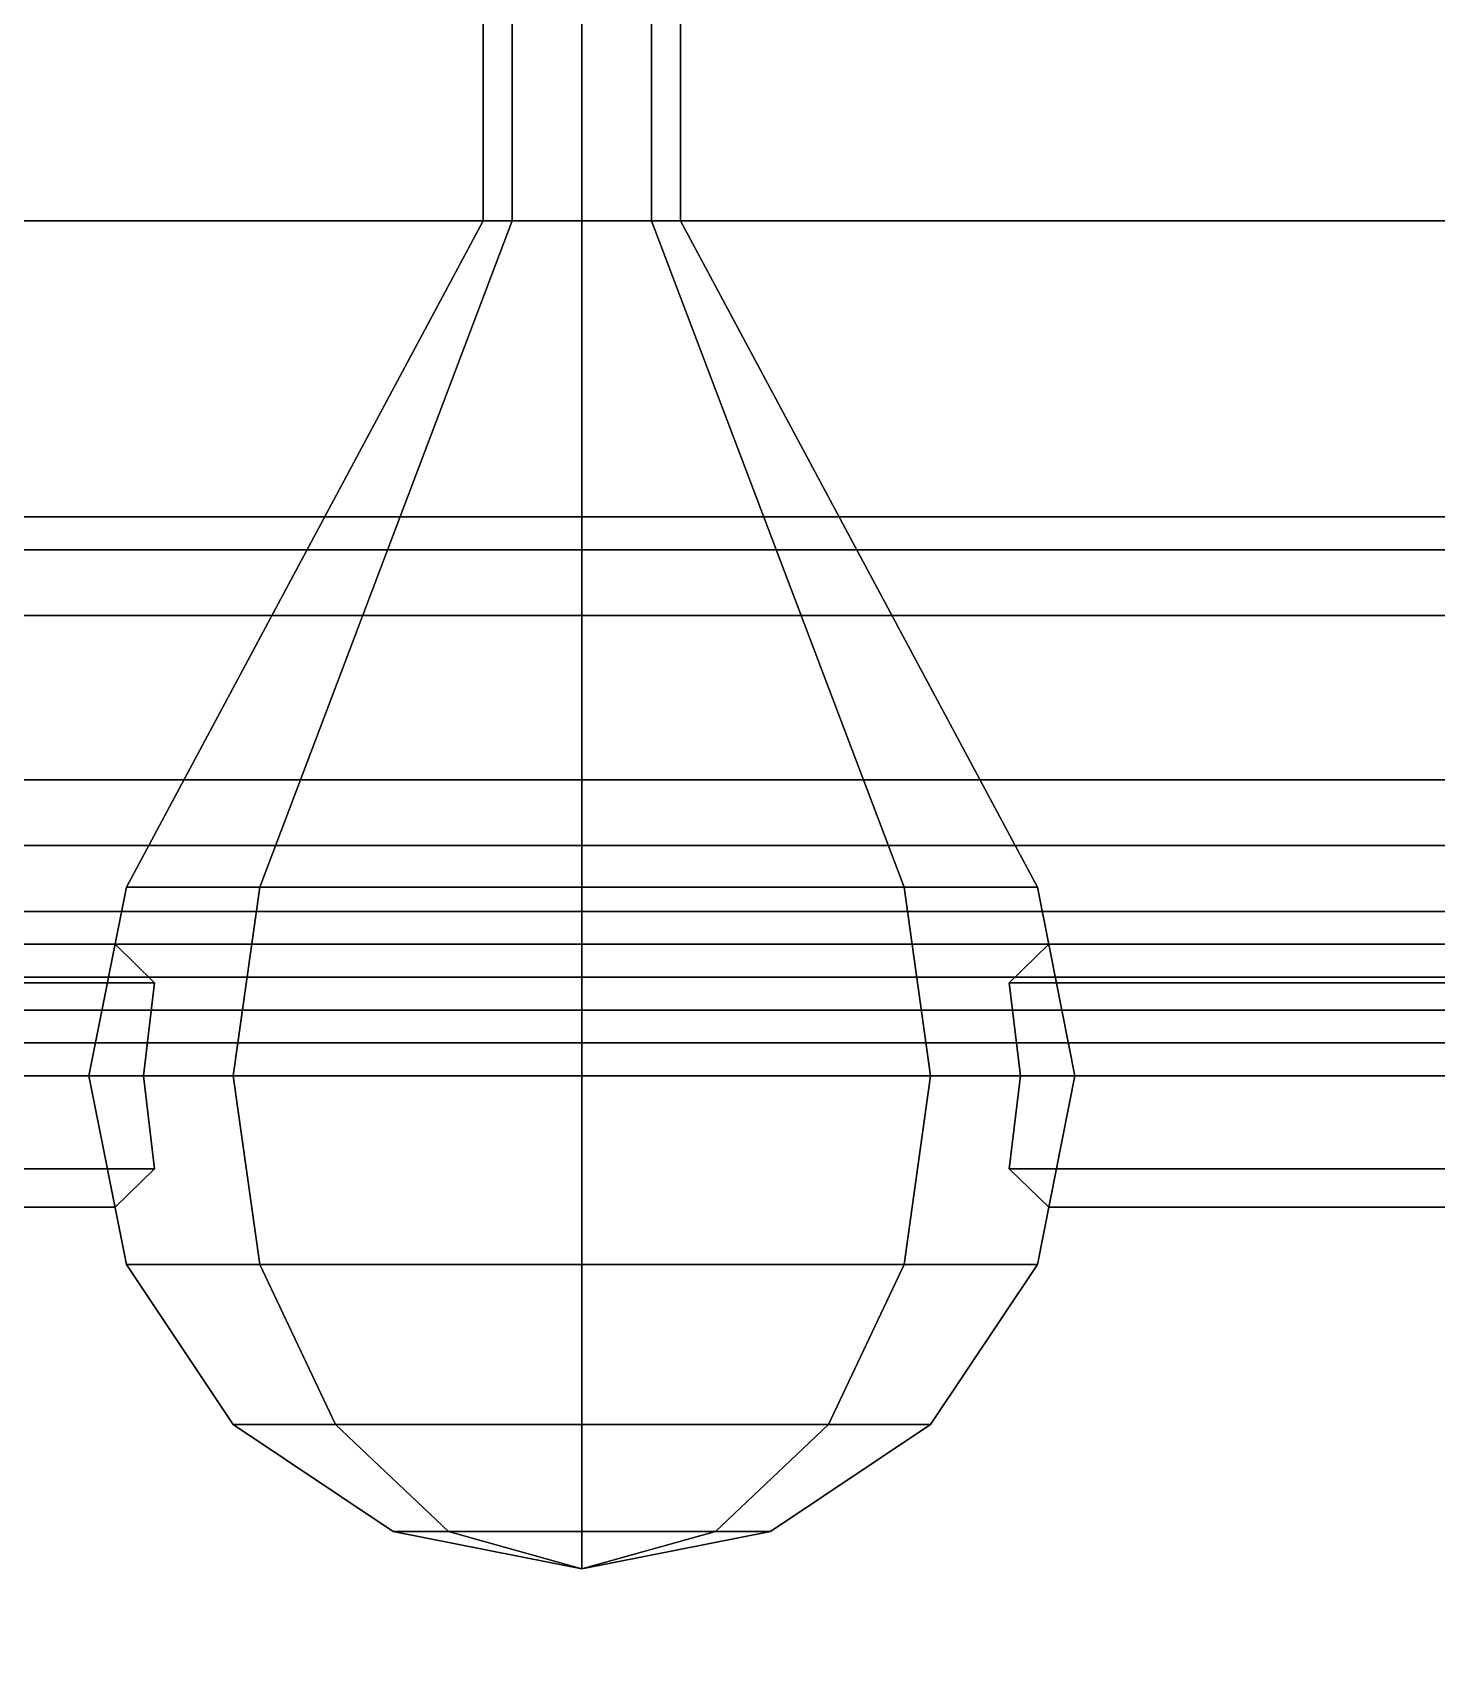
# Model space of a CAD drawing. Header units: millimetres. Extents: x -0.9 to 1, y -2.1 to 9.
# Drawn here: x -0.1671 to 0.2599, y -0.5796 to -0.0827 of the extents above; entities that cross this region are included whole.
import ezdxf

# ---------------------------------------------------------------- set-up
doc = ezdxf.new("R2010")
doc.units = ezdxf.units.MM
for name, color, linetype in [('cargo_platform', 3, 'Continuous'), ('frame', 5, 'Continuous'), ('tent', 4, 'Continuous')]:
    doc.layers.add(name, color=color, linetype=linetype)

msp = doc.modelspace()

# ---------------------------------------------------------------- linework, layer by layer
for points in [[(-0.67519, 0.01, 0.88), (-0.73, -0.14, 0.865), (0.73, -0.14, 0.865), (0.67519, 0.01, 0.88)], [(-0.73, -0.14, 0.76), (-0.75045, -0.23, 0.79), (0.75045, -0.23, 0.79), (0.73, -0.14, 0.76)], [(-0.73, -0.14, 0.865), (-0.73, -0.24, 0.86), (0.73, -0.24, 0.86), (0.73, -0.14, 0.865)], [(-0.75045, -0.23, 0.79), (-0.77773, -0.35, 0.8), (0.77773, -0.35, 0.8), (0.75045, -0.23, 0.79)], [(0.73, -0.24, 1.37), (0.73, -0.24, 0.86), (-0.73, -0.24, 0.86), (-0.73, -0.24, 1.37)], [(0.73, -0.26, 1.42), (0.73, -0.24, 1.37), (-0.73, -0.24, 1.37), (-0.73, -0.26, 1.42)], [(-0.73, -0.26, 1.42), (-0.73, -0.31, 1.42), (0.73, -0.31, 1.42), (0.73, -0.26, 1.42)], [(-0.73, -0.31, 1.42), (-0.73, -0.33, 1.39), (0.73, -0.33, 1.39), (0.73, -0.31, 1.42)], [(-0.73, -0.33, 1.39), (-0.73, -0.33, 0.84), (0.73, -0.33, 0.84), (0.73, -0.33, 1.39)], [(-0.77773, -0.35, 1.18), (-0.79, -0.36, 1.18), (0.79, -0.36, 1.18), (0.77773, -0.35, 1.18)], [(-0.77773, -0.35, 0.8), (-0.77773, -0.35, 1.18), (0.77773, -0.35, 1.18), (0.77773, -0.35, 0.8)], [(-0.79, -0.36, 0.8), (0.79, -0.36, 0.8), (0.79, -0.36, 1.18), (-0.79, -0.36, 1.18)]]:
    msp.add_3dface(points)
at = {"layer": 'cargo_platform'}
for points in [[(0.83, -0.37, 1.365), (0.8, -0.37, 1.345), (-0.8, -0.37, 1.345), (-0.83, -0.37, 1.365)], [(-0.8, -0.4, 1.365), (0.8, -0.4, 1.365), (0.83, -0.37, 1.365), (-0.83, -0.37, 1.365)], [(0.8, -0.37, 0.875), (0.83, -0.37, 0.815), (-0.83, -0.37, 0.815), (-0.8, -0.37, 0.875)], [(0.83, -0.37, 0.815), (0.83, -1.92, 0.815), (-0.83, -1.92, 0.815), (-0.83, -0.37, 0.815)], [(0.8, -0.38, 0.875), (0.8, -0.37, 0.875), (-0.8, -0.37, 0.875), (-0.8, -0.38, 0.875)], [(0.8, -0.38, 1.345), (0.8, -0.38, 0.875), (-0.8, -0.38, 0.875), (-0.8, -0.38, 1.345)], [(0.8, -0.4, 0.875), (0.8, -0.39, 0.875), (-0.8, -0.39, 0.875), (-0.8, -0.4, 0.875)], [(-0.8, -0.39, 0.875), (0.8, -0.39, 0.875), (0.8, -0.39, 1.345), (-0.8, -0.39, 1.345)], [(-0.8, -0.4, 1.345), (0.8, -0.4, 1.345), (0.8, -0.4, 1.365), (-0.8, -0.4, 1.365)], [(-0.8, -1.92, 0.875), (0.8, -1.92, 0.875), (0.8, -0.4, 0.875), (-0.8, -0.4, 0.875)]]:
    msp.add_3dface(points, dxfattribs=at)
at = {"layer": 'frame'}
for points in [[(-0.02121, 0.38, 0.42121), (-0.03, 0.38, 0.4), (-0.03, -0.14, 0.35), (-0.02121, -0.14, 0.37121)], [(-0.03, 0.38, 0.4), (-0.02121, 0.38, 0.37879), (-0.02121, -0.14, 0.32879), (-0.03, -0.14, 0.35)], [(0, 0.38, 0.43), (-0.02121, 0.38, 0.42121), (-0.02121, -0.14, 0.37121), (0, -0.14, 0.38)], [(-0.02121, 0.38, 0.37879), (0, 0.38, 0.37), (0, -0.14, 0.32), (-0.02121, -0.14, 0.32879)], [(0.02121, 0.38, 0.42121), (0, 0.38, 0.43), (0, -0.14, 0.38), (0.02121, -0.14, 0.37121)], [(0, 0.38, 0.37), (0.02121, 0.38, 0.37879), (0.02121, -0.14, 0.32879), (0, -0.14, 0.32)], [(0.03, 0.38, 0.4), (0.02121, 0.38, 0.42121), (0.02121, -0.14, 0.37121), (0.03, -0.14, 0.35)], [(0.02121, 0.38, 0.37879), (0.03, 0.38, 0.4), (0.03, -0.14, 0.35), (0.02121, -0.14, 0.32879)], [(-0.02121, -0.14, 0.37121), (-0.03, -0.14, 0.35), (-0.13858, -0.3426, 0.35), (-0.09799, -0.3426, 0.44799)], [(-0.03, -0.14, 0.35), (-0.02121, -0.14, 0.32879), (-0.09799, -0.3426, 0.25201), (-0.13858, -0.3426, 0.35)], [(0, -0.14, 0.38), (-0.02121, -0.14, 0.37121), (-0.09799, -0.3426, 0.44799), (0, -0.3426, 0.48858)], [(-0.02121, -0.14, 0.32879), (0, -0.14, 0.32), (0, -0.3426, 0.21142), (-0.09799, -0.3426, 0.25201)], [(0.02121, -0.14, 0.37121), (0, -0.14, 0.38), (0, -0.3426, 0.48858), (0.09799, -0.3426, 0.44799)], [(0, -0.14, 0.32), (0.02121, -0.14, 0.32879), (0.09799, -0.3426, 0.25201), (0, -0.3426, 0.21142)], [(0.03, -0.14, 0.35), (0.02121, -0.14, 0.37121), (0.09799, -0.3426, 0.44799), (0.13858, -0.3426, 0.35)], [(0.02121, -0.14, 0.32879), (0.03, -0.14, 0.35), (0.13858, -0.3426, 0.35), (0.09799, -0.3426, 0.25201)], [(-0.15, -0.4, 0.35), (-0.13858, -0.3426, 0.35), (-0.09799, -0.3426, 0.25201), (-0.10607, -0.4, 0.24393)], [(-0.10607, -0.4, 0.45607), (-0.09799, -0.3426, 0.44799), (-0.13858, -0.3426, 0.35), (-0.15, -0.4, 0.35)], [(-0.10607, -0.4, 0.24393), (-0.09799, -0.3426, 0.25201), (0, -0.3426, 0.21142), (0, -0.4, 0.2)], [(0, -0.4, 0.5), (0, -0.3426, 0.48858), (-0.09799, -0.3426, 0.44799), (-0.10607, -0.4, 0.45607)], [(0, -0.4, 0.2), (0, -0.3426, 0.21142), (0.09799, -0.3426, 0.25201), (0.10607, -0.4, 0.24393)], [(0.10607, -0.4, 0.45607), (0.09799, -0.3426, 0.44799), (0, -0.3426, 0.48858), (0, -0.4, 0.5)], [(0.10607, -0.4, 0.24393), (0.09799, -0.3426, 0.25201), (0.13858, -0.3426, 0.35), (0.15, -0.4, 0.35)], [(0.15, -0.4, 0.35), (0.13858, -0.3426, 0.35), (0.09799, -0.3426, 0.44799), (0.10607, -0.4, 0.45607)], [(-0.13, -0.37172, 0.37828), (-0.14204, -0.36, 0.35), (-0.56, -0.36, 0.35), (-0.56, -0.37172, 0.37828)], [(-0.14204, -0.36, 0.35), (-0.13, -0.37172, 0.32172), (-0.56, -0.37172, 0.32172), (-0.56, -0.36, 0.35)], [(0.14204, -0.36, 0.35), (0.13, -0.37172, 0.37828), (0.56, -0.37172, 0.37828), (0.56, -0.36, 0.35)], [(0.13, -0.37172, 0.32172), (0.14204, -0.36, 0.35), (0.56, -0.36, 0.35), (0.56, -0.37172, 0.32172)], [(-0.13343, -0.4, 0.39), (-0.13, -0.37172, 0.37828), (-0.56, -0.37172, 0.37828), (-0.56, -0.4, 0.39)], [(-0.13, -0.37172, 0.32172), (-0.13343, -0.4, 0.31), (-0.56, -0.4, 0.31), (-0.56, -0.37172, 0.32172)], [(0.13, -0.37172, 0.37828), (0.13343, -0.4, 0.39), (0.56, -0.4, 0.39), (0.56, -0.37172, 0.37828)], [(0.13343, -0.4, 0.31), (0.13, -0.37172, 0.32172), (0.56, -0.37172, 0.32172), (0.56, -0.4, 0.31)], [(-0.13, -0.42828, 0.37828), (-0.13343, -0.4, 0.39), (-0.56, -0.4, 0.39), (-0.56, -0.42828, 0.37828)], [(-0.13343, -0.4, 0.31), (-0.13, -0.42828, 0.32172), (-0.56, -0.42828, 0.32172), (-0.56, -0.4, 0.31)], [(-0.13858, -0.4574, 0.35), (-0.15, -0.4, 0.35), (-0.10607, -0.4, 0.24393), (-0.09799, -0.4574, 0.25201)], [(-0.09799, -0.4574, 0.44799), (-0.10607, -0.4, 0.45607), (-0.15, -0.4, 0.35), (-0.13858, -0.4574, 0.35)], [(-0.09799, -0.4574, 0.25201), (-0.10607, -0.4, 0.24393), (0, -0.4, 0.2), (0, -0.4574, 0.21142)], [(0, -0.4574, 0.48858), (0, -0.4, 0.5), (-0.10607, -0.4, 0.45607), (-0.09799, -0.4574, 0.44799)], [(0, -0.4574, 0.21142), (0, -0.4, 0.2), (0.10607, -0.4, 0.24393), (0.09799, -0.4574, 0.25201)], [(0.09799, -0.4574, 0.44799), (0.10607, -0.4, 0.45607), (0, -0.4, 0.5), (0, -0.4574, 0.48858)], [(0.09799, -0.4574, 0.25201), (0.10607, -0.4, 0.24393), (0.15, -0.4, 0.35), (0.13858, -0.4574, 0.35)], [(0.13858, -0.4574, 0.35), (0.15, -0.4, 0.35), (0.10607, -0.4, 0.45607), (0.09799, -0.4574, 0.44799)], [(0.13343, -0.4, 0.39), (0.13, -0.42828, 0.37828), (0.56, -0.42828, 0.37828), (0.56, -0.4, 0.39)], [(0.13, -0.42828, 0.32172), (0.13343, -0.4, 0.31), (0.56, -0.4, 0.31), (0.56, -0.42828, 0.32172)], [(-0.14204, -0.44, 0.35), (-0.13, -0.42828, 0.37828), (-0.56, -0.42828, 0.37828), (-0.56, -0.44, 0.35)], [(-0.13, -0.42828, 0.32172), (-0.14204, -0.44, 0.35), (-0.56, -0.44, 0.35), (-0.56, -0.42828, 0.32172)], [(0.13, -0.42828, 0.37828), (0.14204, -0.44, 0.35), (0.56, -0.44, 0.35), (0.56, -0.42828, 0.37828)], [(0.14204, -0.44, 0.35), (0.13, -0.42828, 0.32172), (0.56, -0.42828, 0.32172), (0.56, -0.44, 0.35)], [(-0.10607, -0.50607, 0.35), (-0.13858, -0.4574, 0.35), (-0.09799, -0.4574, 0.25201), (-0.075, -0.50607, 0.275)], [(-0.075, -0.50607, 0.425), (-0.09799, -0.4574, 0.44799), (-0.13858, -0.4574, 0.35), (-0.10607, -0.50607, 0.35)], [(-0.075, -0.50607, 0.275), (-0.09799, -0.4574, 0.25201), (0, -0.4574, 0.21142), (0, -0.50607, 0.24393)], [(0, -0.50607, 0.45607), (0, -0.4574, 0.48858), (-0.09799, -0.4574, 0.44799), (-0.075, -0.50607, 0.425)], [(0, -0.50607, 0.24393), (0, -0.4574, 0.21142), (0.09799, -0.4574, 0.25201), (0.075, -0.50607, 0.275)], [(0.075, -0.50607, 0.425), (0.09799, -0.4574, 0.44799), (0, -0.4574, 0.48858), (0, -0.50607, 0.45607)], [(0.075, -0.50607, 0.275), (0.09799, -0.4574, 0.25201), (0.13858, -0.4574, 0.35), (0.10607, -0.50607, 0.35)], [(0.10607, -0.50607, 0.35), (0.13858, -0.4574, 0.35), (0.09799, -0.4574, 0.44799), (0.075, -0.50607, 0.425)], [(-0.0574, -0.53858, 0.35), (-0.10607, -0.50607, 0.35), (-0.075, -0.50607, 0.275), (-0.04059, -0.53858, 0.30941)], [(-0.04059, -0.53858, 0.39059), (-0.075, -0.50607, 0.425), (-0.10607, -0.50607, 0.35), (-0.0574, -0.53858, 0.35)], [(-0.04059, -0.53858, 0.30941), (-0.075, -0.50607, 0.275), (0, -0.50607, 0.24393), (0, -0.53858, 0.2926)], [(0, -0.53858, 0.4074), (0, -0.50607, 0.45607), (-0.075, -0.50607, 0.425), (-0.04059, -0.53858, 0.39059)], [(0, -0.53858, 0.2926), (0, -0.50607, 0.24393), (0.075, -0.50607, 0.275), (0.04059, -0.53858, 0.30941)], [(0.04059, -0.53858, 0.39059), (0.075, -0.50607, 0.425), (0, -0.50607, 0.45607), (0, -0.53858, 0.4074)], [(0.04059, -0.53858, 0.30941), (0.075, -0.50607, 0.275), (0.10607, -0.50607, 0.35), (0.0574, -0.53858, 0.35)], [(0.0574, -0.53858, 0.35), (0.10607, -0.50607, 0.35), (0.075, -0.50607, 0.425), (0.04059, -0.53858, 0.39059)], [(0, -0.55, 0.35), (-0.0574, -0.53858, 0.35), (-0.04059, -0.53858, 0.30941), (0, -0.55, 0.35)], [(0, -0.55, 0.35), (-0.04059, -0.53858, 0.39059), (-0.0574, -0.53858, 0.35), (0, -0.55, 0.35)], [(0, -0.55, 0.35), (-0.04059, -0.53858, 0.30941), (0, -0.53858, 0.2926), (0, -0.55, 0.35)], [(0, -0.55, 0.35), (0, -0.53858, 0.4074), (-0.04059, -0.53858, 0.39059), (0, -0.55, 0.35)], [(0, -0.55, 0.35), (0, -0.53858, 0.2926), (0.04059, -0.53858, 0.30941), (0, -0.55, 0.35)], [(0, -0.55, 0.35), (0.04059, -0.53858, 0.30941), (0.0574, -0.53858, 0.35), (0, -0.55, 0.35)], [(0, -0.55, 0.35), (0.0574, -0.53858, 0.35), (0.04059, -0.53858, 0.39059), (0, -0.55, 0.35)], [(0, -0.55, 0.35), (0.04059, -0.53858, 0.39059), (0, -0.53858, 0.4074), (0, -0.55, 0.35)]]:
    msp.add_3dface(points, dxfattribs=at)
at = {"layer": 'tent'}
for points in [[(0.53, 0.46, 1.71), (-0.53, 0.46, 1.71), (-0.73, -0.37, 1.88), (0.73, -0.37, 1.88)], [(0.73, -0.37, 1.88), (-0.73, -0.37, 1.88), (-0.76, -0.84, 2), (0.76, -0.84, 2)]]:
    msp.add_3dface(points, dxfattribs=at)

doc.saveas('drawing.dxf')
